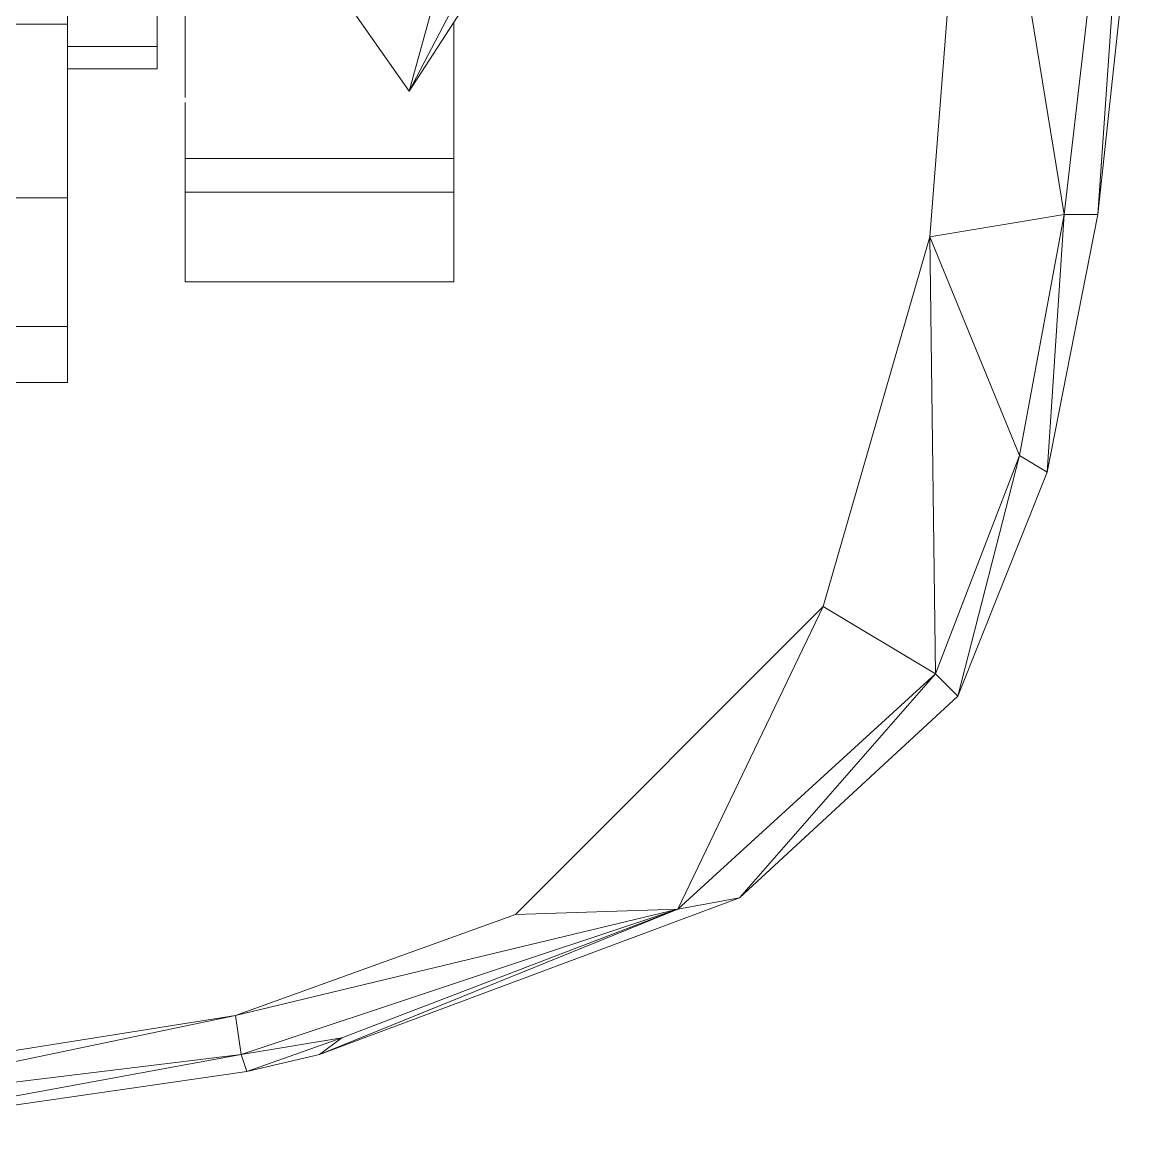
# Model space of a CAD drawing. Header units: millimetres. Extents: x -21051 to 202668, y -15646 to 13691.
# Drawn here: x -11148.3 to -10990.9, y -6700.9 to -6542.7 of the extents above; entities that cross this region are included whole.
import ezdxf

# ---------------------------------------------------------------- set-up
doc = ezdxf.new("R2010")
doc.units = ezdxf.units.MM
doc.layers.add('G-IMPT', color=8, linetype='Continuous', lineweight=5)
doc.layers.add('I-FURN', color=30, linetype='Continuous', lineweight=5)
doc.layers.get('0').off()
doc.layers.get('I-FURN').off()

# ---------------------------------------------------------------- blocks, each defined once
blk = doc.blocks.new('Aeron_Work_Chair_3485 - Aeron Work Chair_dwg-V2-00_Ground floor')
at = {"layer": 'G-IMPT'}
for p, q in [((167.48, -99.22), (167.48, 99.22)), ((167.48, -99.22), (167.48, 99.22)), ((192.09, -99.22), (192.09, 99.22)), ((192.09, -99.22), (192.09, 99.22)), ((210.34, -99.22), (210.34, 99.22)), ((210.34, -99.22), (210.34, 99.22)), ((218.28, -99.22), (218.28, 99.22)), ((307.97, -123.03), (318.29, -57.94)), ((307.97, -123.03), (318.29, -57.94)), ((307.97, -123.03), (321.47, -58.74)), ((313.53, -123.82), (321.47, -58.74)), ((313.53, -123.82), (325.44, -58.74)), ((325.44, -58.74), (315.91, -124.62)), ((167.48, -99.22), (36.51, -99.22)), ((167.48, -99.22), (149.23, -99.22)), ((157.96, -99.22), (170.66, -99.22)), ((165.1, -99.22), (173.83, -99.22)), ((173.83, -99.22), (167.48, -99.22)), ((167.48, -99.22), (192.09, -99.22)), ((173.83, -99.22), (170.66, -99.22)), ((170.66, -99.22), (170.66, -111.92)), ((192.09, -99.22), (173.83, -99.22)), ((173.83, -99.22), (173.83, -111.92)), ((210.34, -99.22), (192.09, -99.22)), ((192.09, -99.22), (210.34, -99.22)), ((218.28, -99.22), (210.34, -99.22)), ((210.34, -99.22), (218.28, -99.22)), ((157.96, -111.92), (170.66, -111.92)), ((165.1, -111.92), (173.83, -111.92)), ((173.83, -111.92), (170.66, -111.92)), ((156.37, -115.89), (177.88, -115.89)), ((161.13, -115.89), (177.88, -115.89)), ((178.62, -115.89), (186.53, -115.89)), ((178.62, -115.89), (191.29, -115.89)), ((186.53, -115.89), (203.99, -115.89)), ((186.53, -153.99), (186.53, -115.89)), ((203.99, -115.89), (191.29, -115.89)), ((191.29, -153.99), (191.29, -115.89)), ((203.99, -153.99), (203.99, -115.89)), ((307.97, -123.03), (292.89, -185.74)), ((307.97, -123.03), (293.69, -162.72)), ((293.69, -162.72), (307.97, -123.03)), ((313.53, -123.82), (307.97, -123.03)), ((313.53, -123.82), (292.89, -185.74)), ((313.53, -123.82), (311.15, -138.11)), ((311.15, -138.11), (315.91, -124.62)), ((313.53, -123.82), (315.91, -124.62)), ((313.53, -134.94), (315.91, -124.62)), ((291.31, -194.47), (313.53, -134.94)), ((292.89, -185.74), (313.53, -134.94)), ((311.15, -138.11), (313.53, -134.94)), ((177.01, -147.64), (161.13, -136.52)), ((292.89, -185.74), (311.15, -138.11)), ((177.01, -147.64), (142.08, -165.89)), ((177.01, -147.64), (145.26, -156.37)), ((177.01, -147.64), (161.13, -157.96)), ((185.49, -153.99), (167.24, -153.99)), ((167.24, -153.99), (191.29, -153.99)), ((186.53, -153.99), (203.99, -153.99)), ((191.29, -153.99), (203.99, -153.99)), ((293.69, -162.72), (250.03, -206.37)), ((293.69, -162.72), (250.03, -206.37)), ((292.89, -185.74), (293.69, -162.72)), ((292.89, -185.74), (250.03, -206.37)), ((292.89, -185.74), (259.56, -222.25)), ((292.89, -185.74), (291.31, -194.47)), ((291.31, -194.47), (259.56, -222.25)), ((291.31, -194.47), (262.73, -225.42)), ((197.64, -221.46), (250.03, -206.37)), ((250.03, -206.37), (197.64, -221.46)), ((250.03, -206.37), (259.56, -222.25)), ((116.68, -227.81), (197.64, -221.46)), ((116.68, -227.81), (197.64, -221.46)), ((194.47, -240.51), (197.64, -221.46)), ((197.64, -221.46), (259.56, -222.25)), ((197.64, -221.46), (228.6, -234.16)), ((259.56, -222.25), (228.6, -234.16)), ((259.56, -222.25), (262.73, -225.42)), ((228.6, -234.16), (262.73, -225.42)), ((230.98, -238.12), (262.73, -225.42)), ((136.49, -231.04), (194.47, -240.51)), ((194.47, -240.51), (228.6, -234.16)), ((230.98, -238.12), (228.6, -234.16)), ((194.47, -245.27), (230.98, -238.12)), ((194.47, -240.51), (230.98, -238.12)), ((148, -245.87), (194.47, -240.51)), ((194.47, -240.51), (194.47, -245.27)), ((148.43, -250.23), (194.47, -245.27)), ((148.43, -248.46), (194.47, -245.27))]:
    blk.add_line(p, q, dxfattribs=at)
blk = doc.blocks.new('Aeron_Work_Chair_3485 - Aeron_Work_Chair_3485-V3-00_Ground floor')
at = {"extrusion": (0, 0, -1), "zscale": -1, "rotation": 180}
blk.add_blockref('Aeron_Work_Chair_3485 - Aeron Work Chair_dwg-V2-00_Ground floor', (5.18, -12.1), dxfattribs=at)

msp = doc.modelspace()

# ---------------------------------------------------------------- block references
at = {"layer": 'I-FURN', "color": 254, "rotation": 269.9999999999999}
msp.add_blockref('Aeron_Work_Chair_3485 - Aeron_Work_Chair_3485-V3-00_Ground floor', (-11229.01, -6380.62), dxfattribs=at)

doc.saveas('drawing.dxf')
